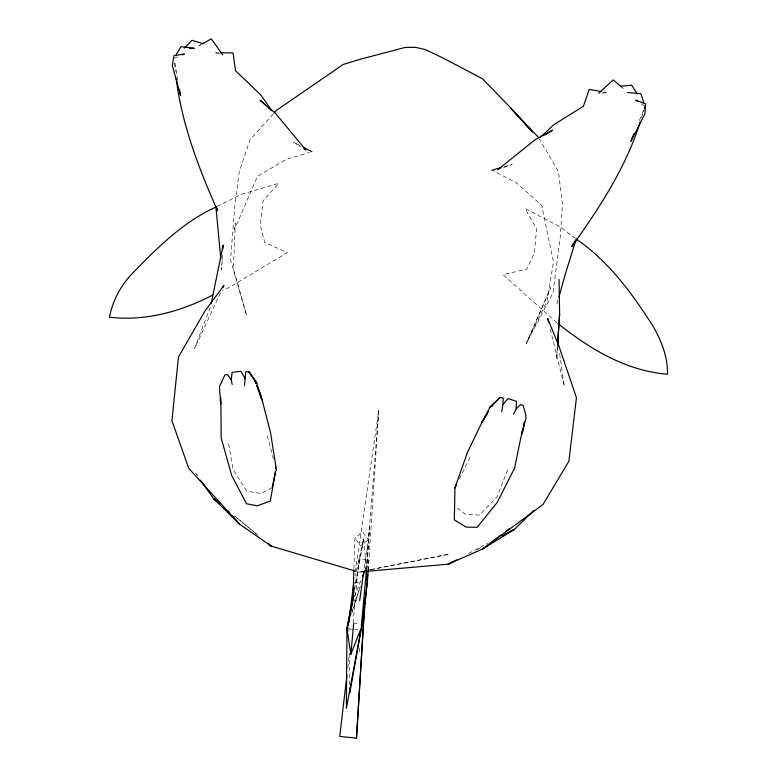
<?xml version="1.0" encoding="UTF-8"?>
<svg xmlns="http://www.w3.org/2000/svg" width="777" height="777" viewBox="0 0 777 777"><rect width="100%" height="100%" fill="white"/><g stroke="black" fill="none" stroke-linecap="round" stroke-linejoin="round"><path stroke-width="0.58" stroke-dasharray="3.88 2.91" d="M353.943 568.589L354.914 538.344L362.47 531.944L368.327 539.714L364.073 569.628M222.212 260.382L221.649 269.755L221.183 263.772M222.29 259.207L222.572 254.526M366.822 570.017L369.415 527.68L378.729 410.538L355.575 570.289M366.812 569.59L369.415 527.68L366.093 568.745M378.729 410.538L368.211 570.561M557.507 345.512L556.623 358.809L557.459 347.368M359.353 652.068L359.838 646.027M557.041 304.021L557.527 298.174M368.036 570.639L368.988 559.828L358.935 558.799L353.137 622.455M366.433 570.668L366.87 565.87L365.53 569.172M347.775 668.045L349.465 653.651M354.429 590.462L363.762 538.228L366.239 570.522M354.438 589.044L363.762 538.228L355.4 575.339M641.511 117.919L644.036 109.887M351.66 613.859L360.353 586.441M352.389 610.703L360.188 586.557M210.266 307.284L194.512 348.591L220.911 291.967M507.624 469.949L497.241 496.668L479.623 515.044L465.549 514.374L455.419 506.41M354.293 596.746L361.48 579.098M639.335 120.61L643.783 109.712M527.962 339.967L550.747 287.636L526.097 343.764L552.933 293.094L560.13 238.083L562.461 204.905L558.459 171.591L539.355 139.073M459.343 478.982L470.415 456.458M526.097 343.764L547.105 301.068L553.486 261.936L541.647 205.264L516.559 182.954L492.074 170.124M273.271 113.918L249.854 140.064L239.229 171.882L234.877 204.856L230.555 260.159L246.591 315.209L233.421 269.027L235.256 223.252L234.586 229.351L257.488 176.233L286.237 159.421L309.732 152.389M368.327 539.714L360.819 545.872L354.914 538.344M200.922 44.6L199.038 45.658L201.088 44.522M468.512 553.486L487.791 543.346M477.107 549.582L481.4 547.416M272.251 487.694L260.781 493.453L246.853 491.268L233.149 469.687L228.147 441.404M217.036 206.459L240.802 194.571L278.739 183.285L263.092 200.816L260.237 224.98L264.695 242.405L287.286 252.583L229.137 287.49L222.63 290.481M174.067 58.314L179.234 56.177M503.389 167.696L512.16 164.588L504.351 166.734M358.488 572.018L360.858 571.833M370.279 569.696L449.31 554.166L372.717 569.259M367.968 570.182L371.532 569.492M602.068 93.065L607.769 92.725L603.137 91.9M219.065 52.661L214.394 52.535L219.609 53.992M354.953 582.42L360.538 582.993M352.943 600.058L358.527 600.631M353.176 622.979L359.887 623.669M349.184 628.943L353.652 629.399M354.768 629.516L358.129 629.856M299.631 145.406L293.463 142.24L301.087 147.028M641.365 103.924L644.182 105.808M556.963 322.814L503.01 274.621L526.787 269.182L534.44 252.991L536.548 228.759L525.077 208.459L560.907 227.272L575.087 238.248M620.318 86.208L623.95 89.064L622.163 87.539M256.225 533.828L234.732 516.181M234.887 516.171L254.467 532.294M255.4 533.061L258.197 535.363M198.086 476.029L194.959 472.406L196.328 474.339M267.23 435.703L273.407 458.857M550.281 329.04L564.355 386.373L559.246 351.058M174.903 63.092L178.04 80.993M174.582 63.112L175.476 71.494M348.776 627.301L348.854 632.08M349.174 653.593L349.631 684.663M366.87 565.87L365.792 569.298L366.87 565.87"/><path stroke-width="1.17" d="M353.904 569.803L352.943 600.058L346.95 628.719L346.387 708.226L362.121 623.892L367.249 583.673L368.211 570.561M454.924 489.413L454.322 519.832L466.181 527.136L477.107 527.311L497.125 502.573L514.588 468.162L522.193 431.05M220.804 397.892L221.212 438.189L231.692 475.456L246.532 503.749L257.284 505.798L270.309 501.039L275.612 471.095L272.251 487.694M513.558 414.296L516.122 408.964L516.482 401.35L508.032 398.582L502.865 404.759L501.719 411.907M222.931 248.669L223.145 245.153L211.14 303.807M346.921 675.242L339.724 736.441L356.488 738.15L364.51 606.711M356.488 738.15L364.588 606.303M364.811 602.68L365.112 597.843M364.811 601.922L365.035 598.329M557.624 345.075L559.605 314.093L559.071 279.467M502.865 404.759L503.292 398.057L500.009 397.542L490.025 407.274L481.925 422.348L467.472 452.437L454.603 488.626L456.711 484.343M557.585 344.308L559.605 314.093M244.483 385.635L245.746 371.746L249.058 371.901L256.818 383.45L261.898 399.873L256.633 385.421M363.762 618.686L366.861 583.848M367.181 580.244L367.715 574.242M360.363 630.089L350.845 654.273L353.671 623.601M361.324 625.873L366.433 570.668M232.216 384.44L231.216 379.856L232.138 372.3L240.957 371.289L245.027 378.418M353.836 582.303L348.708 622.523L349.98 615.403M359.644 600.738L363.733 572.018M524.222 422.008L523.008 430.419L521.542 434.537L526.068 417.939L525.446 413.607L523.135 405.409L520.648 404.545L516.122 408.964M350.408 613.024L353.156 597.591M362.121 623.892L349.757 693.026L349.689 688.247M350.845 654.273L346.95 628.719L353.137 596.134M353.574 593.774L354.001 591.404M558.954 297.086L565.335 273.97L576.194 239.297M640.423 121.367C626.165 167.172 599.349 208.032 571.678 246.775L574.931 241.016M644.395 108.741L645.124 106.439M346.95 628.719L348.397 624.145M347.931 624.504L349.417 619.9M362.383 576.893L365.073 570.279M634.003 133.693L630.885 141.317L644.891 113.918L645.454 103.856L635.722 100.146L637.596 101.398M222.941 287.607L223.961 285.431L205.215 310.615L178.448 357.002L171.931 420.716L188.724 468.327L239.51 524.125L271.251 546.114L356.187 571.357M175.777 55.42L180.905 46.717L194.318 48.252L189.491 48.592M486.907 414.296L481.925 422.348L488.568 411.247M491.89 406.245L493.133 404.234L490.025 407.274L500.009 397.542M491.831 406.235L493.133 404.234M274.077 113.015L276.505 110.315L343.123 64.51L360.139 59.285L404.953 47.484L415.413 47.31L425.31 49.563L443.016 58.032L482.488 78.749L510.994 108.188L532.527 132.1L525.252 124.174M184.295 48.135L191.909 40.297L202.807 43.551M533.556 510.722L514.559 529.273L482.692 548.97L448.174 564.189L360.858 571.833M539.85 137.84L553.642 124.844L583.401 106.264L589.238 89.404L600.825 91.482M598.64 93.269L613.228 79.914L621.27 86.781M497.902 169.639L534.955 139.831L552.602 130.147L544.823 135.013M500.806 535.1L482.692 548.97L542.987 504.516L568.881 461.266L576.437 397.659L559.158 346.775L547.698 318.502L548.562 322.018M505.565 531.449L509.382 528.525M202.107 43.949L211.286 38.85L222.737 54.866M502.136 536.091L514.559 529.273L505.992 533.78M453.525 561.373L448.174 564.189L456.74 559.858M215.957 207.003C183.683 221.63 157.867 247.232 133.44 272.329C121.309 284.508 112.675 300.243 109.489 317.171C145.348 321.503 181.206 311.47 212.849 294.978M182.333 54.895L184.402 54.031L173.893 55.682L172.358 65.637L180.546 95.309L179.497 89.345M492.074 170.124L501 167.657M620.318 86.208L631.701 85.227L637.043 93.599M220.231 52.69L233.081 53.021L235.489 70.717L260.819 94.93L271.746 110.451M627.398 92.502L640.831 93.706L644.046 103.254M303.739 147.513L311.965 151.719M303.953 148.825L305.866 150.019L275.466 113.316L260.159 100.272L266.297 105.847M557.954 323.523C589.675 348.834 626.116 371.056 667.511 374.184C667.822 356.779 661.266 340.151 652.515 325.369C631.711 292.929 608.304 260.829 576.029 238.976M219.046 503.117L213.452 498.513L200.437 480.137M219.93 503.884L213.452 498.513L239.51 524.125L232.478 515.957M268.046 107.44L271.552 110.625M538.16 137.043L510.761 108.294L520.425 118.881M227.787 510.518L229.351 512.334M231.216 379.856L227.486 374.592L224.874 374.941L219.435 386.616L220.678 403.807L220.377 399.495M255.973 383.207L254.603 379.866L249.058 371.901L256.818 383.45L254.603 379.866L255.818 383.197M256.876 385.441L260.975 395.474L270.464 432.303L276.495 470.435L275.563 466.958M216.929 208.246L217.453 210.586C198.844 168.483 181.905 124.631 176.233 78.681M557.876 341.637L558.556 346.348M215.841 206.06L220.814 258.974M366.239 570.522L367.249 583.673M271.251 546.114L268.434 543.813L271.251 546.114"/></g></svg>
